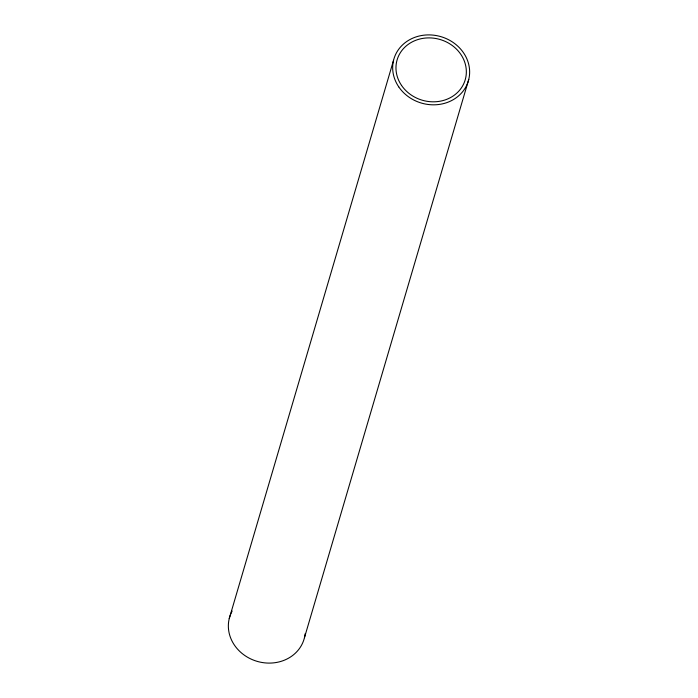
<?xml version="1.0" encoding="UTF-8"?>
<svg xmlns="http://www.w3.org/2000/svg" width="698" height="698" viewBox="0 0 698 698"><rect width="100%" height="100%" fill="white"/><g stroke="black" fill="none" stroke-linecap="round" stroke-linejoin="round"><path stroke-width="1.05" d="M229.241 618.585L393.55 60.298M304.45 637.702L468.759 79.415M305.148 633.732A38.809 34.612 16.4 0 1 256.463 661.154A38.809 34.612 16.4 0 1 232.146 611.073M398.759 86.884A38.809 34.612 16.4 0 0 465.357 87.8A38.809 34.612 16.4 0 0 429.349 34.9A38.809 34.612 16.4 0 0 398.759 86.884M401.542 85.426A35.485 31.646 16.4 0 0 462.425 86.255A35.485 31.646 16.4 0 0 429.506 37.893A35.485 31.646 16.4 0 0 401.542 85.426"/></g></svg>
